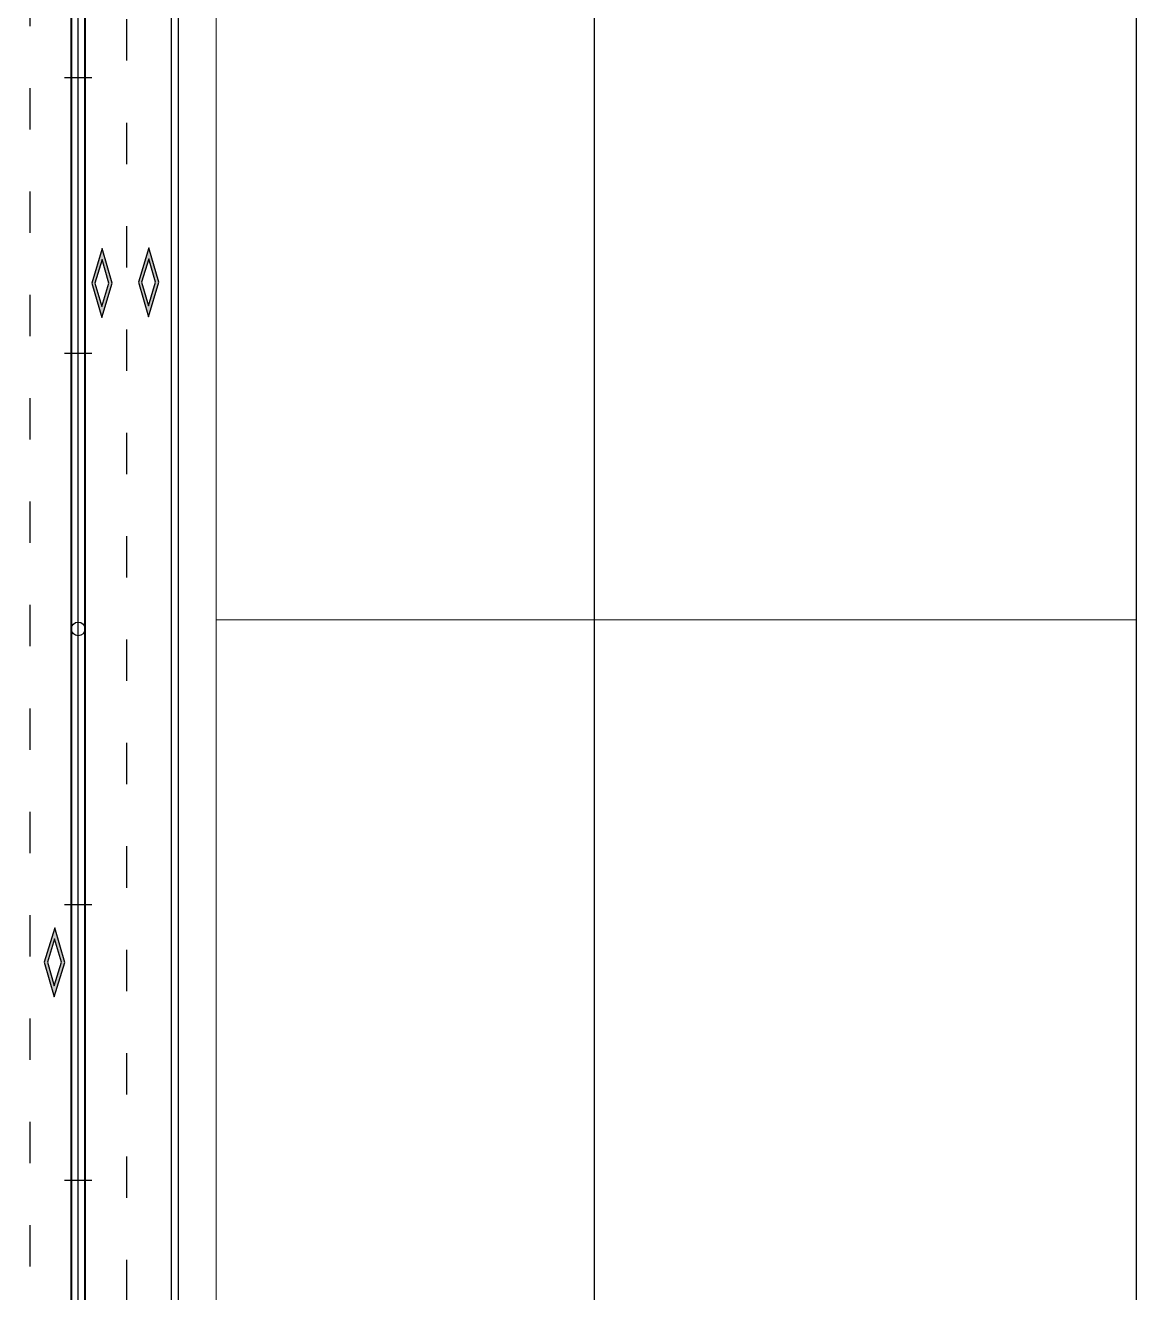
# Model space of a CAD drawing. Header units: millimetres. Extents: x -58335 to 291665, y -66693 to 213307.
# Drawn here: x 211048 to 291665, y 18095 to 110035 of the extents above; entities that cross this region are included whole.
import ezdxf
from ezdxf.xclip import XClip

# ---------------------------------------------------------------- set-up
doc = ezdxf.new("R2010")
doc.units = ezdxf.units.MM
doc.header["$LTSCALE"] = 1000
doc.header["$XCLIPFRAME"] = 0
doc.linetypes.add('X-SITE$0$ACAD_ISO03W100', pattern=[30, 12, -18])
doc.linetypes.add('X-SITE$0$H1', pattern=[1.5, 1, -0.5])
doc.layers.add('NOPLOT', color=193, linetype='Continuous', plot=False)
doc.layers.add('X-SITE$0$NOPLOT', color=193, linetype='Continuous', plot=False)
doc.layers.add('X-SITE$0$--토지이용계획선', color=251, linetype='Continuous', lineweight=5)
doc.layers.add('X-SITE$0$-변경 블럭 외곽-', color=252, linetype='Continuous', lineweight=0)
for name, color, linetype in [('X-SITE$0$-보도선', 7, 'Continuous'), ('X-SITE$0$0-노면표시', 7, 'Continuous'), ('X-SITE$0$A-FUR', 252, 'X-SITE$0$H1'), ('X-SITE$0$A-전기충전기', 1, 'Continuous'), ('X-SITE$0$도로중심선', 9, 'Continuous'), ('X-SITE$0$도로체인', 9, 'Continuous'), ('X-SITE$0$차선계획', 7, 'Continuous')]:
    doc.layers.add(name, color=color, linetype=linetype)

# ---------------------------------------------------------------- blocks, each defined once
blk = doc.blocks.new('X-SITE$0$SITE-2')
at = {"layer": 'X-SITE$0$도로중심선', "color": 252}
blk.add_lwpolyline([(184494.567, 192418.57), (184494.567, 192619.877)], dxfattribs=at)
at = {"layer": 'X-SITE$0$도로체인', "color": 252}
for p, q in [((184493.567, 192558.57), (184495.567, 192558.57)), ((184493.567, 192538.57), (184495.567, 192538.57)), ((184493.567, 192498.57), (184495.567, 192498.57)), ((184493.567, 192478.57), (184495.567, 192478.57))]:
    blk.add_line(p, q, dxfattribs=at)
blk.add_circle((184494.567, 192518.57), 0.5, dxfattribs=at)
blk = doc.blocks.new('X-SITE$0$A$C58c92af8')
at = {"layer": 'X-SITE$0$0-노면표시'}
h = blk.add_hatch(color=252, dxfattribs=at)
h.dxf.hatch_style = 1
h.paths.add_polyline_path([(506688, 395437), (507449, 397932), (506725, 400437), (505964, 397943)])
h.paths.add_polyline_path([(506694, 396230), (506199, 397941), (506719, 399644), (507213, 397934)], flags=16)
h = blk.add_hatch(color=252, dxfattribs=at)
h.dxf.hatch_style = 1
h.paths.add_polyline_path([(510073, 395500), (510834, 397994), (510110, 400500), (509349, 398005)])
h.paths.add_polyline_path([(510079, 396293), (509585, 398004), (510104, 399707), (510599, 397996)], flags=16)
h = blk.add_hatch(color=252, dxfattribs=at)
h.dxf.hatch_style = 1
h.paths.add_polyline_path([(503243, 346165), (504004, 348659), (503280, 351165), (502519, 348670)])
h.paths.add_polyline_path([(503249, 346958), (502755, 348668), (503274, 350372), (503769, 348661)], flags=16)
at = {"layer": 'X-SITE$0$--토지이용계획선', "color": 251, "lineweight": 0}
blk.add_line((514986, 457085), (514986, 289920), dxfattribs=at)
at = {"layer": 'X-SITE$0$-변경 블럭 외곽-', "lineweight": 0}
for p, q in [((514986, 457085), (514986, 289920)), ((514986, 373502), (642593, 373502))]:
    blk.add_line(p, q, dxfattribs=at)
at = {"layer": 'X-SITE$0$-보도선'}
blk.add_line((512236, 453349), (512236, 292099), dxfattribs=at)
at = {"layer": 'X-SITE$0$-보도선', "color": 252}
blk.add_lwpolyline([(512236, 292099, 0.414214), (524236, 280099), (636093, 280099, 0.414214), (645093, 289099), (645093, 457906, 0.414214), (636093, 466906), (524236, 466906, 0.414214), (512236, 454906), (512236, 453349)], format="xyb", close=True, dxfattribs=at)
at = {"layer": 'X-SITE$0$0-노면표시', "color": 252}
for points in [[(506725, 400437), (505964, 397943), (506688, 395437), (507449, 397932)], [(510110, 400500), (509349, 398005), (510073, 395500), (510834, 397994)], [(506719, 399644), (506199, 397941), (506694, 396230), (507213, 397934)], [(510104, 399707), (509585, 398004), (510079, 396293), (510599, 397996)], [(503280, 351165), (502519, 348670), (503243, 346165), (504004, 348659)], [(503274, 350372), (502755, 348668), (503249, 346958), (503769, 348661)]]:
    blk.add_lwpolyline(points, close=True, dxfattribs=at)
at = {"layer": 'X-SITE$0$차선계획', "color": 252}
blk.add_lwpolyline([(511736, 292099, 0.412824), (524177, 279599), (636093, 279599, 0.414214), (645593, 289099), (645593, 457906, 0.414214), (636093, 467406), (523986, 467406, 0.414214), (511736, 455156), (511736, 453349)], format="xyb", close=True, dxfattribs=at)
at = {"layer": 'X-SITE$0$차선계획', "color": 252, "linetype": 'X-SITE$0$ACAD_ISO03W100', "ltscale": 0.25, "flags": 128}
for points in [[(501486, 457085), (501486, 292645)], [(508486, 454575), (508486, 290145)]]:
    blk.add_lwpolyline(points, dxfattribs=at)
at = {"layer": 'X-SITE$0$차선계획', "color": 252, "const_width": 150}
for points in [[(504486, 457085), (504486, 290145)], [(505486, 457085), (505486, 290145)]]:
    blk.add_lwpolyline(points, dxfattribs=at)
at = {"layer": 'X-SITE$0$A-FUR', "ltscale": 10, "xscale": 1000, "yscale": 1000, "zscale": 1000}
blk.add_blockref('X-SITE$0$SITE-2', (-183989581, -192145721), dxfattribs=at)

msp = doc.modelspace()

# ---------------------------------------------------------------- linework, layer by layer
at = {"layer": 'NOPLOT'}
msp.add_lwpolyline([(-58335.1, -66693.2), (291664.9, -66693.2), (291664.9, 213306.8), (-58335.1, 213306.8)], close=True, dxfattribs=at)
at = {"layer": 'X-SITE$0$NOPLOT'}
msp.add_lwpolyline([(0, 178200), (252300, 178200), (252300, 0), (0, 0)], close=True, dxfattribs=at)

# ---------------------------------------------------------------- block references
at = {"layer": 'X-SITE$0$A-전기충전기'}
ref = msp.add_blockref('X-SITE$0$A$C58c92af8', (-290103.4, -306600.6), dxfattribs=at)
XClip(ref).set_block_clipping_path([(231768.3252820689, 239907.43377654), (581768.3252820689, 519907.4337765401)])

doc.saveas('drawing.dxf')
